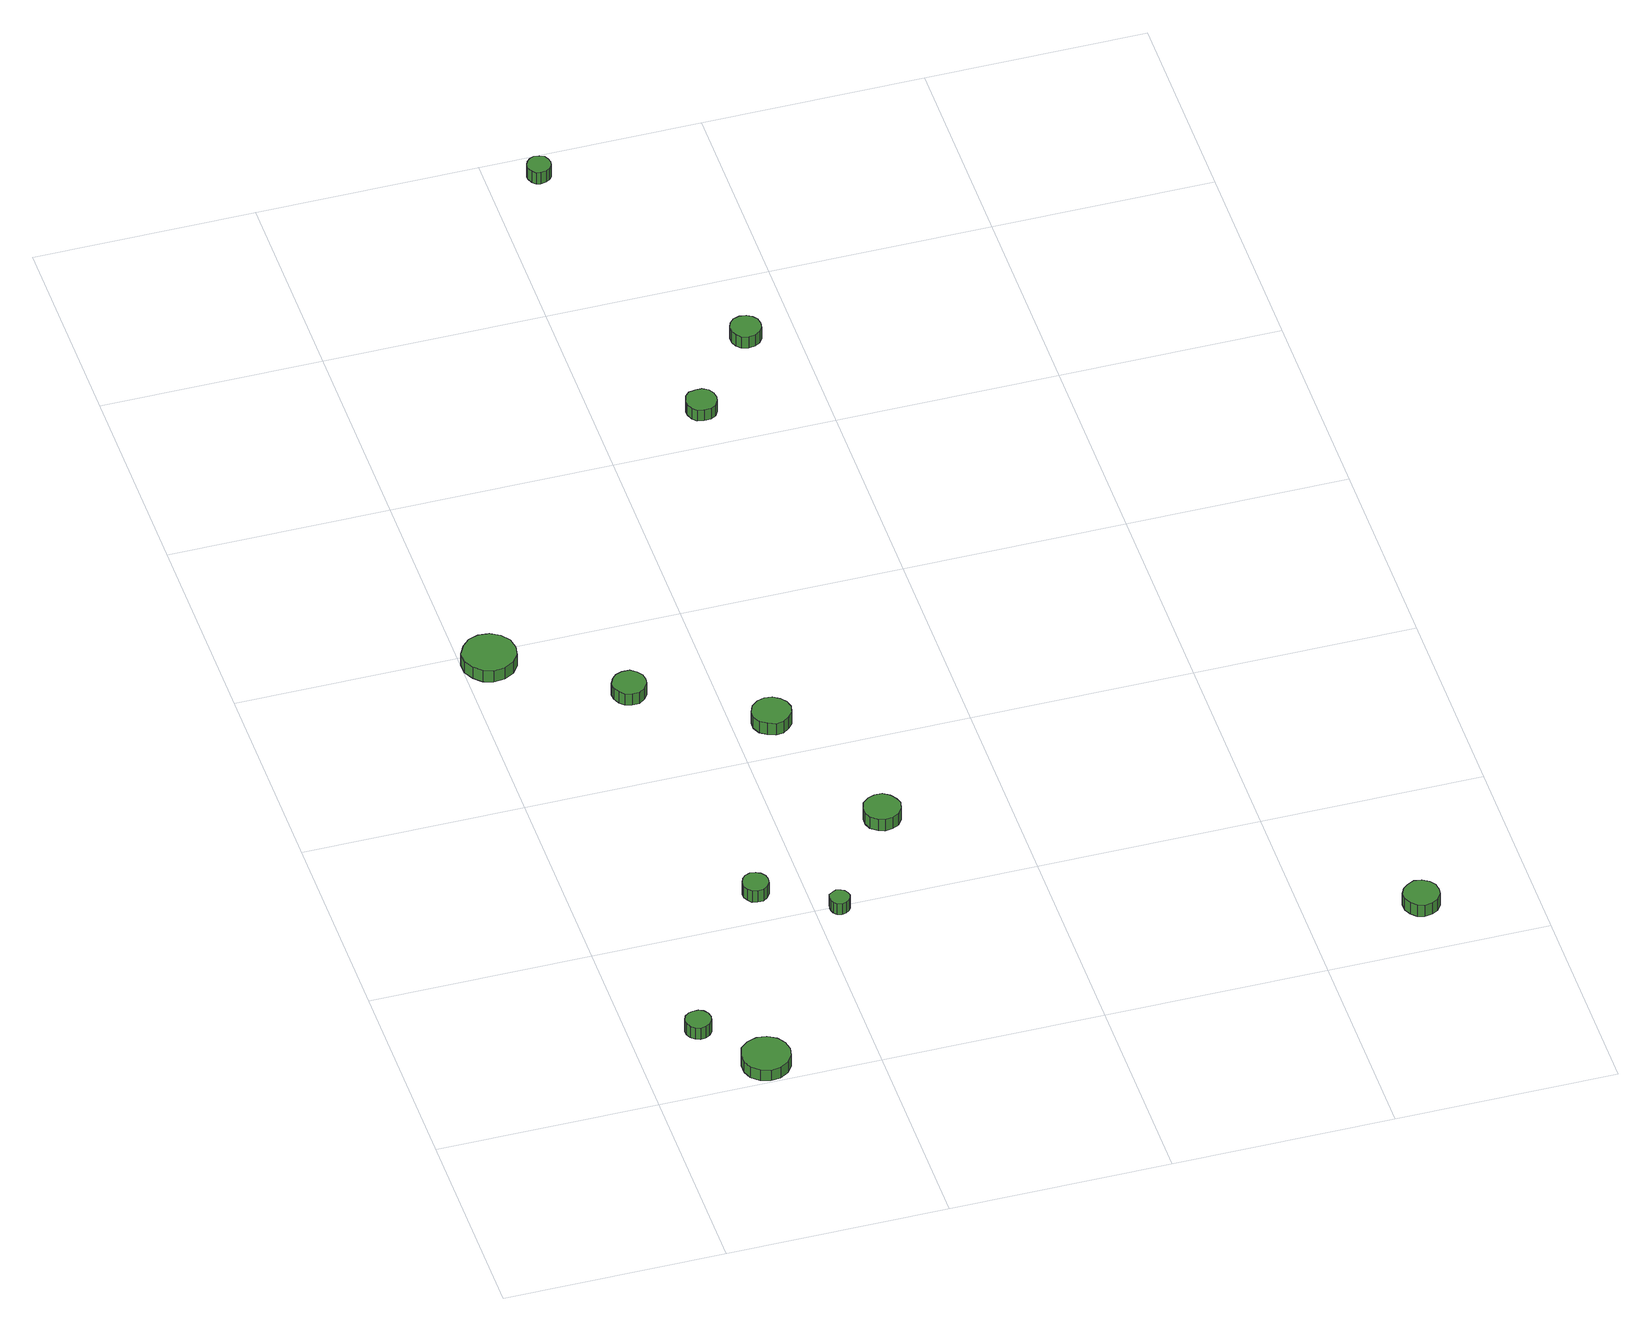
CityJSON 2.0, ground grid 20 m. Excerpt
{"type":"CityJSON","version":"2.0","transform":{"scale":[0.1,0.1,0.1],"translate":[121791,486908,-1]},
"CityObjects":{
"tree1":{"type":"SolitaryVegetationObject","attributes":{"function":"something"},"geometry":[{"type":"MultiSurface","lod":"1","boundaries":[[[0,1,2,3,4,5,6,7,8,9,10,11,12,13,14]],[[15,16,17,18,19,20,21,22,23,24,25,26,27,28,29]],[[0,29,28,1]],[[1,28,27,2]],[[2,27,26,3]],[[3,26,25,4]],[[4,25,24,5]],[[5,24,23,6]],[[6,23,22,7]],[[7,22,21,8]],[[8,21,20,9]],[[9,20,19,10]],[[10,19,18,11]],[[11,18,17,12]],[[12,17,16,13]],[[13,16,15,14]],[[14,15,29,0]]]}]},
"tree2":{"type":"SolitaryVegetationObject","attributes":{"function":"something"},"geometry":[{"type":"MultiSurface","lod":"1","boundaries":[[[30,31,32,33,34,35,36,37,38,39,40,41,42,43,44]],[[45,46,47,48,49,50,51,52,53,54,55,56,57,58,59]],[[30,59,58,31]],[[31,58,57,32]],[[32,57,56,33]],[[33,56,55,34]],[[34,55,54,35]],[[35,54,53,36]],[[36,53,52,37]],[[37,52,51,38]],[[38,51,50,39]],[[39,50,49,40]],[[40,49,48,41]],[[41,48,47,42]],[[42,47,46,43]],[[43,46,45,44]],[[44,45,59,30]]]}]},
"tree3":{"type":"SolitaryVegetationObject","attributes":{"function":"something"},"geometry":[{"type":"MultiSurface","lod":"1","boundaries":[[[60,61,62,63,64,65,66,67,68,69,70,71,72,73,74]],[[75,76,77,78,79,80,81,82,83,84,85,86,87,88,89]],[[60,89,88,61]],[[61,88,87,62]],[[62,87,86,63]],[[63,86,85,64]],[[64,85,84,65]],[[65,84,83,66]],[[66,83,82,67]],[[67,82,81,68]],[[68,81,80,69]],[[69,80,79,70]],[[70,79,78,71]],[[71,78,77,72]],[[72,77,76,73]],[[73,76,75,74]],[[74,75,89,60]]]}]},
"tree4":{"type":"SolitaryVegetationObject","attributes":{"function":"something"},"geometry":[{"type":"MultiSurface","lod":"1","boundaries":[[[90,91,92,93,94,95,96,97,98,99,100,101,102,103,104]],[[105,106,107,108,109,110,111,112,113,114,115,116,117,118,119]],[[90,119,118,91]],[[91,118,117,92]],[[92,117,116,93]],[[93,116,115,94]],[[94,115,114,95]],[[95,114,113,96]],[[96,113,112,97]],[[97,112,111,98]],[[98,111,110,99]],[[99,110,109,100]],[[100,109,108,101]],[[101,108,107,102]],[[102,107,106,103]],[[103,106,105,104]],[[104,105,119,90]]]}]},
"tree5":{"type":"SolitaryVegetationObject","attributes":{"function":"something"},"geometry":[{"type":"MultiSurface","lod":"1","boundaries":[[[120,121,122,123,124,125,126,127,128,129,130,131,132,133,134]],[[135,136,137,138,139,140,141,142,143,144,145,146,147,148,149]],[[120,149,148,121]],[[121,148,147,122]],[[122,147,146,123]],[[123,146,145,124]],[[124,145,144,125]],[[125,144,143,126]],[[126,143,142,127]],[[127,142,141,128]],[[128,141,140,129]],[[129,140,139,130]],[[130,139,138,131]],[[131,138,137,132]],[[132,137,136,133]],[[133,136,135,134]],[[134,135,149,120]]]}]},
"tree6":{"type":"SolitaryVegetationObject","attributes":{"function":"something"},"geometry":[{"type":"MultiSurface","lod":"1","boundaries":[[[150,151,152,153,154,155,156,157,158,159,160,161,162,163,164]],[[165,166,167,168,169,170,171,172,173,174,175,176,177,178,179]],[[150,179,178,151]],[[151,178,177,152]],[[152,177,176,153]],[[153,176,175,154]],[[154,175,174,155]],[[155,174,173,156]],[[156,173,172,157]],[[157,172,171,158]],[[158,171,170,159]],[[159,170,169,160]],[[160,169,168,161]],[[161,168,167,162]],[[162,167,166,163]],[[163,166,165,164]],[[164,165,179,150]]]}]},
"tree7":{"type":"SolitaryVegetationObject","attributes":{"function":"something"},"geometry":[{"type":"MultiSurface","lod":"1","boundaries":[[[180,181,182,183,184,185,186,187,188,189,190,191,192,193,194]],[[195,196,197,198,199,200,201,202,203,204,205,206,207,208,209]],[[180,209,208,181]],[[181,208,207,182]],[[182,207,206,183]],[[183,206,205,184]],[[184,205,204,185]],[[185,204,203,186]],[[186,203,202,187]],[[187,202,201,188]],[[188,201,200,189]],[[189,200,199,190]],[[190,199,198,191]],[[191,198,197,192]],[[192,197,196,193]],[[193,196,195,194]],[[194,195,209,180]]]}]},
"tree8":{"type":"SolitaryVegetationObject","attributes":{"function":"something"},"geometry":[{"type":"MultiSurface","lod":"1","boundaries":[[[210,211,212,213,214,215,216,217,218,219,220,221,222,223,224]],[[225,226,227,228,229,230,231,232,233,234,235,236,237,238,239]],[[210,239,238,211]],[[211,238,237,212]],[[212,237,236,213]],[[213,236,235,214]],[[214,235,234,215]],[[215,234,233,216]],[[216,233,232,217]],[[217,232,231,218]],[[218,231,230,219]],[[219,230,229,220]],[[220,229,228,221]],[[221,228,227,222]],[[222,227,226,223]],[[223,226,225,224]],[[224,225,239,210]]]}]},
"tree9":{"type":"SolitaryVegetationObject","attributes":{"function":"something"},"geometry":[{"type":"MultiSurface","lod":"1","boundaries":[[[240,241,242,243,244,245,246,247,248,249,250,251,252,253,254]],[[255,256,257,258,259,260,261,262,263,264,265,266,267,268,269]],[[240,269,268,241]],[[241,268,267,242]],[[242,267,266,243]],[[243,266,265,244]],[[244,265,264,245]],[[245,264,263,246]],[[246,263,262,247]],[[247,262,261,248]],[[248,261,260,249]],[[249,260,259,250]],[[250,259,258,251]],[[251,258,257,252]],[[252,257,256,253]],[[253,256,255,254]],[[254,255,269,240]]]}]},
"tree10":{"type":"SolitaryVegetationObject","attributes":{"function":"something"},"geometry":[{"type":"MultiSurface","lod":"1","boundaries":[[[270,271,272,273,274,275,276,277,278,279,280,281,282,283,284]],[[285,286,287,288,289,290,291,292,293,294,295,296,297,298,299]],[[270,299,298,271]],[[271,298,297,272]],[[272,297,296,273]],[[273,296,295,274]],[[274,295,294,275]],[[275,294,293,276]],[[276,293,292,277]],[[277,292,291,278]],[[278,291,290,279]],[[279,290,289,280]],[[280,289,288,281]],[[281,288,287,282]],[[282,287,286,283]],[[283,286,285,284]],[[284,285,299,270]]]}]},
"tree11":{"type":"SolitaryVegetationObject","attributes":{"function":"something"},"geometry":[{"type":"MultiSurface","lod":"1","boundaries":[[[300,301,302,303,304,305,306,307,308,309,310,311,312,313,314]],[[315,316,317,318,319,320,321,322,323,324,325,326,327,328,329]],[[300,329,328,301]],[[301,328,327,302]],[[302,327,326,303]],[[303,326,325,304]],[[304,325,324,305]],[[305,324,323,306]],[[306,323,322,307]],[[307,322,321,308]],[[308,321,320,309]],[[309,320,319,310]],[[310,319,318,311]],[[311,318,317,312]],[[312,317,316,313]],[[313,316,315,314]],[[314,315,329,300]]]}]},
"tree12":{"type":"SolitaryVegetationObject","attributes":{"function":"something"},"geometry":[{"type":"MultiSurface","lod":"1","boundaries":[[[330,331,332,333,334,335,336,337,338,339,340,341,342,343,344]],[[345,346,347,348,349,350,351,352,353,354,355,356,357,358,359]],[[330,359,358,331]],[[331,358,357,332]],[[332,357,356,333]],[[333,356,355,334]],[[334,355,354,335]],[[335,354,353,336]],[[336,353,352,337]],[[337,352,351,338]],[[338,351,350,339]],[[339,350,349,340]],[[340,349,348,341]],[[341,348,347,342]],[[342,347,346,343]],[[343,346,345,344]],[[344,345,359,330]]]}]}
},
"vertices":[
[71,81,19],[70,86,19],[67,90,19],[63,92,19],[58,92,19],[54,91,19],[50,88,19],[48,83,19],[48,79,19],[50,74,19],[54,71,19],[58,69,19],[63,70,19],[67,72,19],[70,76,19],[70,76,6],[67,72,6],[63,70,6],[58,69,6],[54,71,6],[50,74,6],[48,79,6],[48,83,6],[50,88,6],[54,91,6],[58,92,6],[63,92,6],[67,90,6],[70,86,6],[71,81,6],
[125,24,17],[123,33,17],[118,40,17],[110,45,17],[101,46,17],[92,43,17],[85,37,17],[82,28,17],[82,19,17],[85,11,17],[92,5,17],[101,2,17],[110,3,17],[118,8,17],[123,15,17],[123,15,5],[118,8,5],[110,3,5],[101,2,5],[92,5,5],[85,11,5],[82,19,5],[82,28,5],[85,37,5],[92,43,5],[101,46,5],[110,45,5],[118,40,5],[123,33,5],[125,24,5],
[48,585,19],[46,595,19],[40,603,19],[31,608,19],[21,609,19],[12,606,19],[5,599,19],[0,590,19],[0,580,19],[5,571,19],[12,564,19],[21,561,19],[31,562,19],[40,567,19],[46,575,19],[46,575,6],[40,567,6],[31,562,6],[21,561,6],[12,564,6],[5,571,6],[0,580,6],[0,590,6],[5,599,6],[12,606,6],[21,609,6],[31,608,6],[40,603,6],[46,595,6],[48,585,6],
[168,232,23],[167,237,23],[164,241,23],[160,243,23],[155,244,23],[150,242,23],[147,239,23],[145,234,23],[145,229,23],[147,225,23],[150,221,23],[155,220,23],[160,220,23],[164,223,23],[167,227,23],[167,227,10],[164,223,10],[160,220,10],[155,220,10],[150,221,10],[147,225,10],[145,229,10],[145,234,10],[147,239,10],[150,242,10],[155,244,10],[160,243,10],[164,241,10],[167,237,10],[168,232,10],
[230,194,21],[229,198,21],[227,201,21],[224,203,21],[220,204,21],[216,202,21],[213,200,21],[212,196,21],[212,193,21],[213,189,21],[216,186,21],[220,185,21],[224,186,21],[227,188,21],[229,191,21],[229,191,9],[227,188,9],[224,186,9],[220,185,9],[216,186,9],[213,189,9],[212,193,9],[212,196,9],[213,200,9],[216,202,9],[220,204,9],[224,203,9],[227,201,9],[229,198,9],[230,194,9],
[142,510,22],[141,516,22],[137,521,22],[132,525,22],[125,525,22],[119,523,22],[115,519,22],[112,513,22],[112,507,22],[115,501,22],[119,497,22],[125,495,22],[132,495,22],[137,499,22],[141,504,22],[141,504,9],[137,499,9],[132,495,9],[125,495,9],[119,497,9],[115,501,9],[112,507,9],[112,513,9],[115,519,9],[119,523,9],[125,525,9],[132,525,9],[137,521,9],[141,516,9],[142,510,9],
[249,433,29],[247,440,29],[243,445,29],[237,449,29],[230,450,29],[223,448,29],[217,443,29],[214,436,29],[214,429,29],[217,422,29],[223,418,29],[230,415,29],[237,416,29],[243,420,29],[247,425,29],[247,425,16],[243,420,16],[237,416,16],[230,415,16],[223,418,16],[217,422,16],[214,429,16],[214,436,16],[217,443,16],[223,448,16],[230,450,16],[237,449,16],[243,445,16],[247,440,16],[249,433,16],
[304,289,27],[302,295,27],[298,301,27],[292,305,27],[285,305,27],[279,303,27],[273,298,27],[271,292,27],[271,285,27],[273,279,27],[279,274,27],[285,272,27],[292,273,27],[298,276,27],[302,282,27],[302,282,14],[298,276,14],[292,273,14],[285,272,14],[279,274,14],[273,279,14],[271,285,14],[271,292,14],[273,298,14],[279,303,14],[285,305,14],[292,305,14],[298,301,14],[302,295,14],[304,289,14],
[305,840,22],[304,846,22],[301,851,22],[296,854,22],[290,854,22],[284,853,22],[280,849,22],[278,843,22],[278,838,22],[280,832,22],[284,828,22],[290,827,22],[296,827,22],[301,830,22],[304,835,22],[304,835,10],[301,830,10],[296,827,10],[290,827,10],[284,828,10],[280,832,10],[278,838,10],[278,843,10],[280,849,10],[284,853,10],[290,854,10],[296,854,10],[301,851,10],[304,846,10],[305,840,10],
[255,1168,25],[254,1172,25],[252,1176,25],[248,1178,25],[243,1179,25],[239,1177,25],[236,1174,25],[234,1170,25],[234,1166,25],[236,1161,25],[239,1158,25],[243,1157,25],[248,1158,25],[252,1160,25],[254,1163,25],[254,1163,12],[252,1160,12],[248,1158,12],[243,1157,12],[239,1158,12],[236,1161,12],[234,1166,12],[234,1170,12],[236,1174,12],[239,1177,12],[243,1179,12],[248,1178,12],[252,1176,12],[254,1172,12],[255,1168,12],
[368,918,24],[367,924,24],[364,928,24],[359,931,24],[353,932,24],[347,930,24],[343,926,24],[341,921,24],[341,915,24],[343,910,24],[347,906,24],[353,904,24],[359,905,24],[364,908,24],[367,912,24],[367,912,11],[364,908,11],[359,905,11],[353,904,11],[347,906,11],[343,910,11],[341,915,11],[341,921,11],[343,926,11],[347,930,11],[353,932,11],[359,931,11],[364,928,11],[367,924,11],[368,918,11],
[716,54,22],[715,61,22],[711,66,22],[705,70,22],[698,71,22],[692,68,22],[687,64,22],[684,58,22],[684,51,22],[687,45,22],[692,40,22],[698,38,22],[705,39,22],[711,42,22],[715,48,22],[715,48,9],[711,42,9],[705,39,9],[698,38,9],[692,40,9],[687,45,9],[684,51,9],[684,58,9],[687,64,9],[692,68,9],[698,71,9],[705,70,9],[711,66,9],[715,61,9],[716,54,9]
]}
